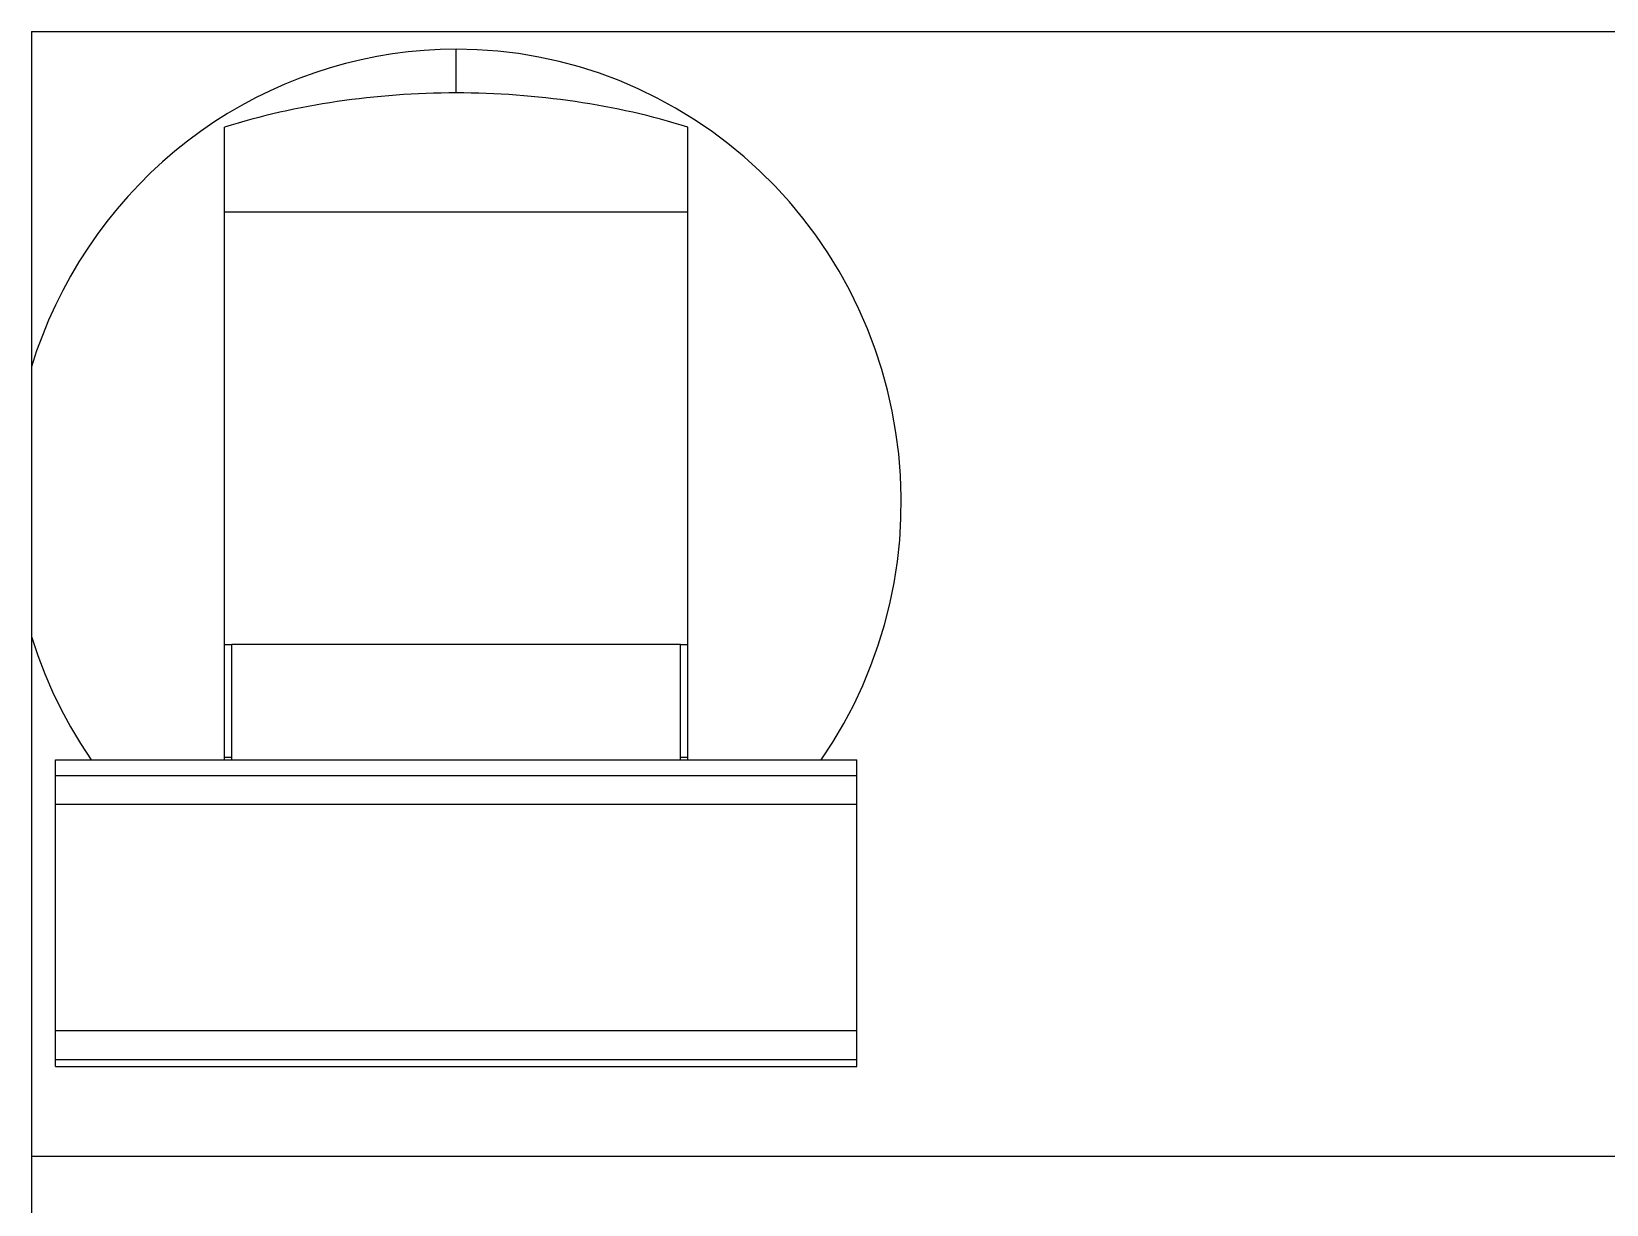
# Model space of a CAD drawing. Header units: millimetres. Extents: x 1019 to 1519, y 1262 to 1448.
# Drawn here: x 1488.314 to 1491.577, y 1331.244 to 1333.674 of the extents above; entities that cross this region are included whole.
import ezdxf

# ---------------------------------------------------------------- set-up
doc = ezdxf.new("R2010")
doc.units = ezdxf.units.MM

# ---------------------------------------------------------------- blocks, each defined once
blk = doc.blocks.new('*U41')
for p, q in [((-1.79, 0.0423), (-1.79, -0.6522)), ((-1.79, 0.0423), (1.79, 0.0423)), ((-1.0094, 0.0002), (-1.0421, -0.004)), ((-0.9765, 0.0033), (-1.0094, 0.0002)), ((-0.9433, 0.0051), (-0.9765, 0.0033)), ((-0.91, 0.0057), (-0.9433, 0.0051)), ((-0.8666, 0.0047), (-0.91, 0.0057)), ((-0.91, -0.0849), (-0.91, 0.0057)), ((-0.8236, 0.0016), (-0.8666, 0.0047)), ((-0.7809, -0.0035), (-0.8236, 0.0016)), ((-1.1394, -0.0238), (-1.1714, -0.0328)), ((-1.1071, -0.016), (-1.1394, -0.0238)), ((-1.0747, -0.0094), (-1.1071, -0.016)), ((-1.0421, -0.004), (-1.0747, -0.0094)), ((-0.7385, -0.0107), (-0.7809, -0.0035)), ((-0.6964, -0.0199), (-0.7385, -0.0107)), ((-0.6547, -0.0311), (-0.6964, -0.0199)), ((-0.6134, -0.0442), (-0.6547, -0.0311)), ((-1.2343, -0.0543), (-1.2652, -0.0668)), ((-1.203, -0.043), (-1.2343, -0.0543)), ((-1.1714, -0.0328), (-1.203, -0.043)), ((-0.5727, -0.0594), (-0.6134, -0.0442)), ((-0.5328, -0.0764), (-0.5727, -0.0594)), ((-1.3256, -0.0951), (-1.355, -0.1109)), ((-1.2957, -0.0804), (-1.3256, -0.0951)), ((-1.2652, -0.0668), (-1.2957, -0.0804)), ((-0.4937, -0.0954), (-0.5328, -0.0764)), ((-0.4555, -0.1163), (-0.4937, -0.0954)), ((-1.3839, -0.1278), (-1.4122, -0.1457)), ((-1.355, -0.1109), (-1.3839, -0.1278)), ((-0.4183, -0.1389), (-0.4555, -0.1163)), ((-1.4122, -0.1457), (-1.4398, -0.1647)), ((-1.39, -1.4665), (-1.39, -0.1556)), ((-0.43, -1.4665), (-0.43, -0.1556)), ((-0.3821, -0.1634), (-0.4183, -0.1389)), ((-1.4668, -0.1848), (-1.493, -0.2058)), ((-1.4398, -0.1647), (-1.4668, -0.1848)), ((-0.347, -0.1896), (-0.3821, -0.1634)), ((-0.3132, -0.2175), (-0.347, -0.1896)), ((-1.5185, -0.2277), (-1.5432, -0.2506)), ((-1.493, -0.2058), (-1.5185, -0.2277)), ((-0.2807, -0.2469), (-0.3132, -0.2175)), ((-1.5432, -0.2506), (-1.5671, -0.2745)), ((-0.2495, -0.278), (-0.2807, -0.2469)), ((-1.5671, -0.2745), (-1.5902, -0.2992)), ((-0.2198, -0.3105), (-0.2495, -0.278)), ((-1.6124, -0.3248), (-1.6337, -0.3512)), ((-1.5902, -0.2992), (-1.6124, -0.3248)), ((-0.1916, -0.3445), (-0.2198, -0.3105)), ((-1.6337, -0.3512), (-1.654, -0.3784)), ((-1.39, -0.3315), (-0.43, -0.3315)), ((-0.165, -0.3798), (-0.1916, -0.3445)), ((-1.654, -0.3784), (-1.6733, -0.4064)), ((-0.14, -0.4164), (-0.165, -0.3798)), ((-1.6733, -0.4064), (-1.6917, -0.435)), ((-0.1168, -0.4542), (-0.14, -0.4164)), ((-1.6917, -0.435), (-1.709, -0.4643)), ((-0.0954, -0.493), (-0.1168, -0.4542)), ((-1.709, -0.4643), (-1.7253, -0.4942)), ((-1.7253, -0.4942), (-1.7404, -0.5247)), ((-0.0757, -0.5329), (-0.0954, -0.493)), ((-1.7404, -0.5247), (-1.7545, -0.5557)), ((-0.058, -0.5738), (-0.0757, -0.5329)), ((-1.7674, -0.5872), (-1.7793, -0.6194)), ((-1.7545, -0.5557), (-1.7674, -0.5872)), ((-0.0421, -0.6154), (-0.058, -0.5738)), ((-1.7793, -0.6194), (-1.79, -0.6522)), ((-0.0283, -0.6578), (-0.0421, -0.6154)), ((-1.79, -0.6522), (-1.79, -1.2112)), ((-0.0164, -0.7009), (-0.0283, -0.6578)), ((-0.0066, -0.7444), (-0.0164, -0.7009)), ((0.0012, -0.7884), (-0.0066, -0.7444)), ((0.0069, -0.8328), (0.0012, -0.7884)), ((0.0105, -0.8773), (0.0069, -0.8328)), ((0.012, -0.922), (0.0105, -0.8773)), ((0.0115, -0.9667), (0.012, -0.922)), ((0.0088, -1.0113), (0.0115, -0.9667)), ((0.004, -1.0557), (0.0088, -1.0113)), ((-0.0029, -1.0998), (0.004, -1.0557)), ((-0.0118, -1.1435), (-0.0029, -1.0998)), ((-0.0228, -1.1867), (-0.0118, -1.1435)), ((-0.0358, -1.2292), (-0.0228, -1.1867)), ((-1.79, -1.2112), (-1.79, -2.2877)), ((-1.79, -1.2112), (-1.777, -1.2503)), ((-1.39, -1.2274), (-1.375, -1.2274)), ((-0.445, -1.2274), (-1.375, -1.2274)), ((-1.375, -1.4665), (-1.375, -1.2274)), ((-0.445, -1.2274), (-0.43, -1.2274)), ((-0.445, -1.4665), (-0.445, -1.2274)), ((-0.0507, -1.2711), (-0.0358, -1.2292)), ((-1.777, -1.2503), (-1.7625, -1.2884)), ((-0.0676, -1.3122), (-0.0507, -1.2711)), ((-1.7625, -1.2884), (-1.7463, -1.3257)), ((-1.7463, -1.3257), (-1.7286, -1.3621)), ((-0.0864, -1.3523), (-0.0676, -1.3122)), ((-1.7286, -1.3621), (-1.7093, -1.3978)), ((-0.1071, -1.3915), (-0.0864, -1.3523)), ((-1.7093, -1.3978), (-1.6885, -1.4327)), ((-0.1295, -1.4296), (-0.1071, -1.3915)), ((-1.6885, -1.4327), (-1.6662, -1.4665)), ((-0.1537, -1.4665), (-0.1295, -1.4296)), ((-1.74, -1.4993), (-1.74, -1.4665)), ((-1.74, -1.4665), (-0.08, -1.4665)), ((-1.375, -1.4619), (-1.39, -1.4619)), ((-0.43, -1.4619), (-0.445, -1.4619)), ((-0.08, -1.4993), (-0.08, -1.4665)), ((-1.74, -1.5593), (-1.74, -1.4993)), ((-0.08, -1.4993), (-1.74, -1.4993)), ((-0.08, -1.5593), (-0.08, -1.4993)), ((-1.74, -2.0282), (-1.74, -1.5593)), ((-0.08, -1.5593), (-1.74, -1.5593)), ((-0.08, -2.0282), (-0.08, -1.5593)), ((-1.74, -2.0878), (-1.74, -2.0282)), ((-0.08, -2.0282), (-1.74, -2.0282)), ((-0.08, -2.0878), (-0.08, -2.0282)), ((-1.74, -2.1019), (-1.74, -2.0878)), ((-0.08, -2.0878), (-1.74, -2.0878)), ((-0.08, -2.1019), (-0.08, -2.0878)), ((-1.74, -2.1019), (-1.74, -2.102)), ((-1.74, -2.102), (-0.08, -2.102)), ((-0.08, -2.1019), (-0.08, -2.102)), ((-1.79, -2.2877), (-1.79, -2.4937)), ((-1.79, -2.2877), (1.79, -2.2877))]:
    blk.add_line(p, q)
for start_param, end_param in [(1.570796, 2.038807), (1.102785, 1.570796)]:
    blk.add_ellipse((-0.91, -0.7422), major_axis=(1.064, 0), ratio=0.617722, start_param=start_param, end_param=end_param)
blk = doc.blocks.new('*U42')
at = {"color": 0, "linetype": 'ByBlock', "lineweight": -2, "transparency": 16777216}
blk.add_blockref('*U41', (0, -28), dxfattribs=at)

msp = doc.modelspace()

# ---------------------------------------------------------------- block references
msp.add_blockref('*U42', (1490.104, 1361.6316))

doc.saveas('drawing.dxf')
